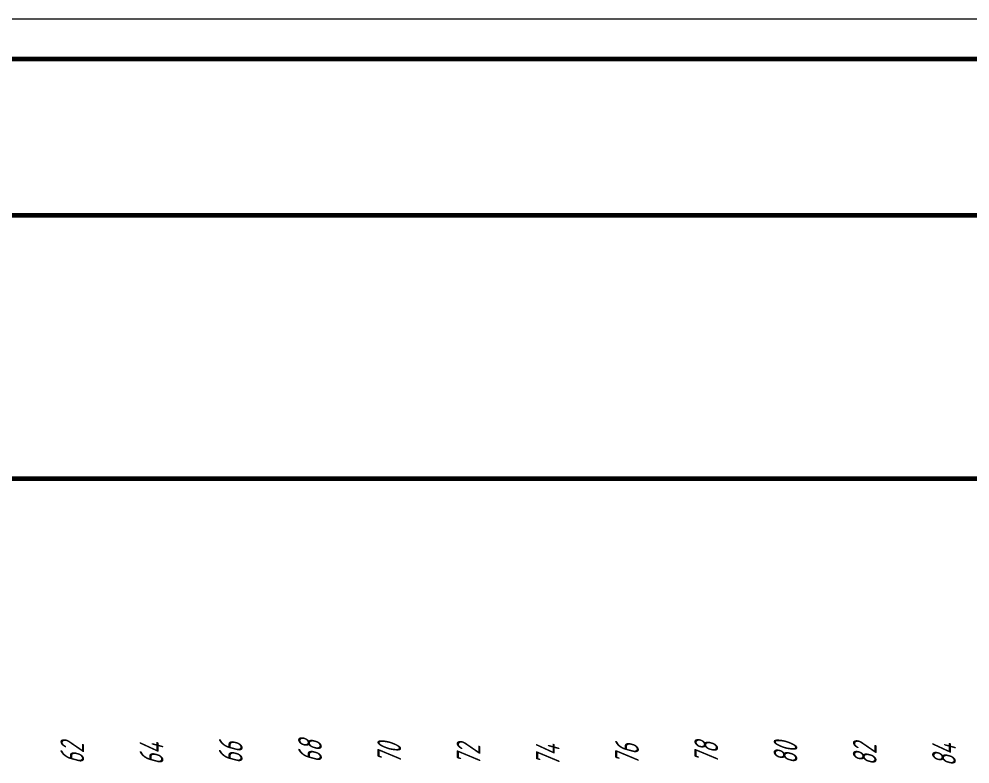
# Model space of a CAD drawing. Header units: millimetres. Extents: x -680 to 9204, y -4430 to 7779.
# Drawn here: x 3771 to 3891, y -37.1 to 56.9 of the extents above; entities that cross this region are included whole.
import ezdxf

# ---------------------------------------------------------------- set-up
doc = ezdxf.new("R2010")
doc.units = ezdxf.units.MM
doc.layers.add('ТЕКСТ', color=2, linetype='Continuous')
doc.layers.add('Толст.рамка', color=7, linetype='Continuous', lineweight=60)
doc.layers.add('Тонк.рамка', color=10, linetype='Continuous', lineweight=20)
doc.styles.add('Simplex', font='simplex.shx', dxfattribs={"width": 0.7, "oblique": 15})

msp = doc.modelspace()

# ---------------------------------------------------------------- linework, layer by layer
at = {"color": 5, "lineweight": 60}
for p, q in [((3419.757, 32.142), (4603.156, 32.142)), ((4603.156, -1.118), (3419.757, -1.118))]:
    msp.add_line(p, q, dxfattribs=at)
at = {"layer": 'Толст.рамка'}
msp.add_line((3394.549, 51.855), (4629.655, 51.855), dxfattribs=at)
at = {"layer": 'Тонк.рамка'}
msp.add_line((4634.655, 56.855), (3374.549, 56.855), dxfattribs=at)

# ---------------------------------------------------------------- texts
at = {"layer": 'ТЕКСТ', "style": 'Simplex', "oblique": 15, "width": 0.6}
for s, p in [('62', (3779.184, -37.104)), ('64', (3789.184, -37.223)), ('66', (3799.184, -37.072)), ('68', (3809.184, -36.923)), ('70', (3819.184, -37.105)), ('72', (3829.184, -37.283)), ('74', (3839.184, -37.403)), ('76', (3849.184, -37.252)), ('78', (3859.184, -37.103)), ('80', (3869.184, -37.105)), ('82', (3879.184, -37.283)), ('84', (3889.184, -37.403))]:
    msp.add_text(s, height=3, rotation=90, dxfattribs=at).set_placement(p)

doc.saveas('drawing.dxf')
